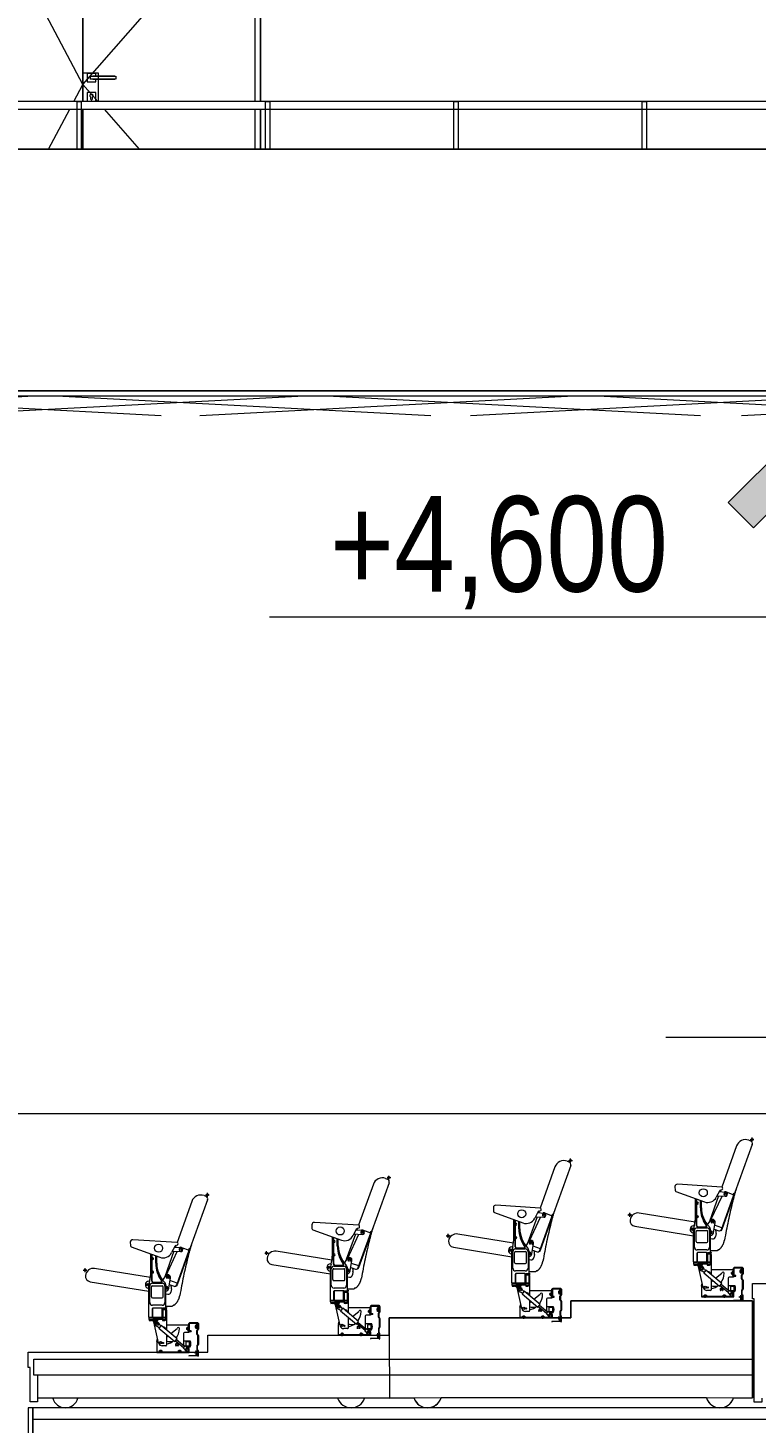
# Model space of a CAD drawing. Header units: millimetres. Extents: x 51154 to 151340, y -24069 to 30962.
# Drawn here: x 114964 to 118774, y -820 to 6486 of the extents above; entities that cross this region are included whole.
import ezdxf

# ---------------------------------------------------------------- set-up
doc = ezdxf.new("R2010")
doc.units = ezdxf.units.MM
doc.linetypes.add('IMPORT-CENTRE2', pattern=[5625, 3750, -625, 625, -625])
doc.linetypes.add('IMPORT-HIDDEN2 _5_', pattern=[952.5, 635, -317.5])
for name, color, linetype, lineweight in [('0-1', 7, 'Continuous', 5), ('0-2', 7, 'Continuous', 9), ('Балясины', 7, 'Continuous', 9), ('Высотные отметки', 7, 'Continuous', 9), ('Двери', 7, 'Continuous', 9), ('Каркас_Импост', 7, 'Continuous', 9), ('Оборудование', 7, 'Continuous', 9), ('Ограждение', 7, 'Continuous', 9), ('Панель', 7, 'Continuous', 9), ('Поручни', 7, 'Continuous', 9), ('Потолки', 7, 'Continuous', 9), ('Стены', 7, 'Continuous', 9), ('Элементы узлов', 7, 'Continuous', 9)]:
    doc.layers.add(name, color=color, linetype=linetype, lineweight=lineweight)
for name, color, linetype, lineweight, true_color in [('Ломаная-1-1', 9, 'Continuous', 9, 0x808080), ('Ломаная-1-2', 9, 'IMPORT-CENTRE2', 9, 0x808080), ('Ломаная-1-3', 9, 'IMPORT-HIDDEN2 _5_', 9, 0x808080), ('Партер_ТХ_для_Разрез_dwg _2_-1', 9, 'Continuous', 9, 0x808080), ('Штриховка поверхностей-1', 7, 'Continuous', 9, 0x787878)]:
    doc.layers.add(name, color=color, linetype=linetype, lineweight=lineweight, true_color=true_color)
doc.styles.add('Arial Narrow', font='ARIALN.TTF', dxfattribs={"height": 500})

# ---------------------------------------------------------------- blocks, each defined once
blk = doc.blocks.new('Оборудование 3 - Оборудование 1-287707-Разрез 1-1')
at = {"layer": 'Оборудование'}
for p, q in [((109281.7, 5850), (121159.1, 5850)), ((109281.7, 5850), (121159.1, 5850)), ((121159.1, 5850), (109288, 5850)), ((121159.1, 5850), (109288, 5850)), ((121159.1, 4585), (109281.7, 4585)), ((121159.1, 4585), (109281.7, 4585)), ((109288, 4585), (121159.1, 4585)), ((109288, 4585), (121159.1, 4585))]:
    blk.add_line(p, q, dxfattribs=at)
blk = doc.blocks.new('510HO_ламели зала_rvt-1-Разрез 1-1')
at = {"layer": '0-2'}
blk.add_blockref('Оборудование 3 - Оборудование 1-287707-Разрез 1-1', (0, 0), dxfattribs=at)
blk = doc.blocks.new('Дверь - Полуторная_001 - ДВ19__21-15-6256091-Разрез 1-1')
at = {"layer": 'Двери'}
for p, q in [((115251.6, 6277.5), (115251.6, 6282.5)), ((115251.6, 6282.5), (115251.6, 6277.5)), ((115251.6, 6277.5), (115251.6, 6099.9)), ((115251.6, 6099.9), (115251.6, 6251)), ((115251.6, 6251), (115331.6, 6251)), ((115319.1, 6247.5), (115274.1, 6247.5)), ((115274.1, 6247.5), (115274.1, 6202.5)), ((115289.1, 6232.5), (115289.1, 6217.5)), ((115289.1, 6232.5), (115293.4, 6232.5)), ((115289.1, 6232.5), (115289.1, 6217.5)), ((115293.4, 6217.5), (115289.1, 6217.5)), ((115293.4, 6232.5), (115419.1, 6232.5)), ((115419.1, 6217.5), (115293.4, 6217.5)), ((115419.1, 6232.5), (115304.1, 6232.5)), ((115304.1, 6217.5), (115419.1, 6217.5)), ((115319.1, 6232.5), (115319.1, 6247.5)), ((115319.1, 6202.5), (115319.1, 6217.5)), ((115331.6, 6251), (115331.6, 6099.9)), ((115419.1, 6232.5), (115422.5, 6232.5)), ((115422.5, 6217.5), (115419.1, 6217.5)), ((115425.7, 6217.5), (115425.7, 6232.5)), ((115274.1, 6202.5), (115319.1, 6202.5)), ((115319.1, 6147.5), (115274.1, 6147.5)), ((115274.1, 6147.5), (115274.1, 6102.5)), ((115319.1, 6102.5), (115319.1, 6147.5)), ((115274.1, 6102.5), (115319.1, 6102.5)), ((115291.6, 6124), (115291.6, 6113.8)), ((115291.6, 6124), (115291.6, 6113.8)), ((115301.6, 6113.8), (115301.6, 6124)), ((115301.6, 6113.8), (115301.6, 6124))]:
    blk.add_line(p, q, dxfattribs=at)
for centre, radius, start, end in [((115296.6, 6130.8), 8.37, 306.67367, 233.32633), ((115296.6, 6130.8), 8.37, 218.9937, 233.32633), ((115296.6, 6113.8), 5, 180, 0), ((115296.6, 6113.8), 5, 240, 300), ((115296.6, 6130.8), 8.37, 306.67367, 321.0063)]:
    blk.add_arc(centre, radius, start, end, dxfattribs=at)
at = {"layer": 'Каркас_Импост'}
for p, q in [((114681.6, 7250), (114681.6, 6100)), ((116181.6, 7250), (114681.6, 7250)), ((116181.6, 6099.8), (116181.6, 7250)), ((114711.6, 6100), (114711.6, 7220)), ((114711.6, 7220), (116151.6, 7220)), ((116151.6, 7220), (116151.6, 6099.8)), ((114681.6, 6060), (114681.6, 5850)), ((114711.6, 5850), (114711.6, 6060)), ((116151.6, 6060.2), (116151.6, 5850)), ((116181.6, 5850), (116181.6, 6060.2))]:
    blk.add_line(p, q, dxfattribs=at)
at = {"layer": 'Панель'}
for p, q in [((115251.6, 7220), (115251.6, 6099.9)), ((115251.6, 6099.9), (115251.6, 7220)), ((115251.6, 6060.1), (115251.6, 5850)), ((115251.6, 5850), (115251.6, 6060.1))]:
    blk.add_line(p, q, dxfattribs=at)
at = {"layer": 'Элементы узлов'}
for p, q in [((115251.6, 6189.5), (114702.6, 7229)), ((115251.6, 6189.5), (116160.6, 7229)), ((115204.3, 6099.9), (115251.6, 6189.5)), ((115330, 6099.9), (115251.6, 6189.5)), ((115072.3, 5850), (115183.3, 6060.1)), ((115548.5, 5850), (115364.8, 6060.1))]:
    blk.add_line(p, q, dxfattribs=at)
blk = doc.blocks.new('Ограждение - 25 мм-V177-Разрез 1-1')
at = {"layer": 'Балясины'}
for p, q in [((115219.8, 6100.2), (115219.8, 5850)), ((115232.3, 6100.2), (115219.8, 6100.2)), ((115221.5, 6100.2), (115232.3, 6100.2)), ((115232.3, 6100.2), (115243.2, 6100.2)), ((115244.8, 6100.2), (115232.3, 6100.2)), ((115244.8, 5850), (115244.8, 6100.2)), ((115232.3, 5850), (115221.5, 5850)), ((115221.5, 5850), (115232.3, 5850)), ((115232.3, 5850), (115243.2, 5850)), ((115243.2, 5850), (115232.3, 5850))]:
    blk.add_line(p, q, dxfattribs=at)
blk = doc.blocks.new('Ограждение - Ограждение-6394249-Разрез 1-1')
at = {"layer": 'Поручни'}
for p, q in [((121146.6, 6100), (114246.6, 6100)), ((114246.6, 6060), (121146.6, 6060))]:
    blk.add_line(p, q, dxfattribs=at)
for p in [(0, 0), (985.7, 0), (1971.4, 0), (2957.1, 0)]:
    blk.add_blockref('Ограждение - 25 мм-V177-Разрез 1-1', p)
blk = doc.blocks.new('Партер_ТХ_для_Разрез_dwg_A$C5df4dec9-8380821-Разрез 1-1')
at = {"layer": 'Ломаная-1-1'}
for p, q in [((112085.5, 11.7), (112094.9, 8.3)), ((112092.9, 15.9), (112112.9, 15.9)), ((112102.9, 5.9), (112102.9, 25.9)), ((112021.5, -18.5), (111944.3, -233.5)), ((112103.9, -10.9), (112013.5, -262.5)), ((111704.7, -256.8), (111853.8, -311.3)), ((111944.7, -233.5), (111712.6, -219.2)), ((111927.7, -279.5), (111879.5, -413.7)), ((111887.9, -405.9), (111945.6, -280.6)), ((111931.7, -254.6), (111915.8, -286.7)), ((111919.6, -279), (111962.8, -281.7)), ((111930.2, -257.6), (111964.1, -259.7)), ((111938.6, -249.2), (111935.5, -257.9)), ((111937.5, -249.6), (111947, -246.4)), ((111949, -243.8), (111949.4, -238.8)), ((111957.6, -270.7), (111958.4, -270.7)), ((111959.5, -273.8), (111958.5, -276.3)), ((111962.1, -265.9), (111961.7, -265.1)), ((111964.8, -265.9), (111965.1, -265.1)), ((111967.3, -273.8), (111968.4, -276.3)), ((111969.2, -270.7), (111968.4, -270.7)), ((111806.7, -388.1), (111806.7, -294.1)), ((111812.7, -437.1), (111812.7, -296.3)), ((111814.7, -311.1), (111814.7, -297)), ((111814.7, -381.1), (111814.7, -326)), ((111832.7, -342.1), (111832.7, -303.6)), ((111834.2, -342.1), (111834.2, -304.1)), ((111837.7, -342.1), (111837.7, -305.4)), ((111452.9, -379), (111472.9, -379)), ((111462.9, -389), (111462.9, -369)), ((111804.4, -417.1), (111512.8, -369.9)), ((111796.2, -436.2), (111800.4, -436)), ((111814.7, -436.1), (111814.7, -396)), ((111872, -428.1), (111866.2, -427.1)), ((111873.5, -426.2), (111884.9, -409)), ((111890.4, -416.5), (111891.2, -416.5)), ((111892.3, -419.6), (111891.2, -422.1)), ((111894.8, -411.7), (111894.5, -410.9)), ((111897.5, -411.7), (111897.8, -410.9)), ((111900.1, -419.6), (111901.1, -422.1)), ((111900.7, -473), (111909.5, -418.7)), ((111901.9, -416.5), (111901.2, -416.5)), ((111945.2, -446.9), (111907.1, -433.2)), ((111489.9, -439.1), (111796.7, -488.8)), ((111787.3, -454.7), (111787.3, -453.5)), ((111789.8, -451), (111791, -451)), ((111791, -457.2), (111789.8, -457.2)), ((111793.5, -453.5), (111793.5, -454.7)), ((111794.2, -474), (111796.7, -474.4)), ((111796.7, -625.1), (111796.7, -463.1)), ((111800.9, -548.1), (111800.9, -462.1)), ((111809.8, -518.5), (111809.8, -466.2)), ((111814.9, -461.1), (111866.9, -461.1)), ((111815.4, -447.6), (111866.4, -447.6)), ((111820.7, -442.1), (111858.6, -442.1)), ((111821.7, -446.1), (111860.4, -446.1)), ((111872, -518.5), (111872, -466.2)), ((111880.9, -462.1), (111880.9, -548.1)), ((111885.7, -625.1), (111885.7, -461.5)), ((111885.7, -503.2), (111895.6, -504.8)), ((111886, -470.7), (111886, -469.5)), ((111888.5, -467), (111889.7, -467)), ((111889.7, -473.2), (111888.5, -473.2)), ((111892.2, -469.5), (111892.2, -470.7)), ((111903.7, -454.3), (111928.4, -463.2)), ((111914.3, -477), (111911.7, -493.3)), ((111814.9, -523.6), (111866.9, -523.6)), ((111815.3, -625.1), (111815.3, -579.1)), ((111866.4, -562.6), (111815.4, -562.6)), ((111815.9, -580.1), (111815.9, -624.1)), ((111864.6, -577.1), (111817.3, -577.1)), ((111865.9, -624.1), (111865.9, -580.1)), ((111866.6, -579.1), (111866.6, -625.1)), ((111885.7, -584.1), (111885.9, -584.1)), ((111797.7, -626.1), (111814.3, -626.1)), ((111812.2, -642.6), (111799.6, -642.6)), ((111803.9, -637.1), (111805.9, -635.1)), ((111805.9, -637.1), (111807.9, -635.1)), ((111817.2, -635.7), (111817.2, -645.5)), ((111822.7, -640.6), (111821.2, -639.1)), ((111822.7, -642.1), (111821.2, -640.6)), ((111847.4, -759.3), (111823.4, -650.1)), ((111831.9, -639.1), (111833.4, -640.6)), ((111831.9, -640.6), (111833.4, -642.1)), ((111837.5, -656.8), (111837.2, -656.1)), ((111840.3, -656.8), (111840.6, -656.1)), ((111854.1, -664.5), (111848, -655.5)), ((111867.6, -626.1), (111884.7, -626.1)), ((111882.2, -642.6), (111869.6, -642.6)), ((111873.9, -637.1), (111875.9, -635.1)), ((111875.9, -637.1), (111877.9, -635.1)), ((111888.9, -587.1), (111888.9, -691.8)), ((111833.1, -661.7), (111833.9, -661.7)), ((111835, -664.8), (111834, -667.2)), ((111844.4, -676.1), (111834.4, -671.7)), ((111842.8, -664.8), (111843.9, -667.2)), ((111844.7, -661.7), (111843.9, -661.7)), ((111850.9, -680.8), (111847.9, -678.3)), ((111859.9, -670.1), (111856.9, -667.6)), ((111874.2, -679.6), (111874.2, -679.5)), ((111877.3, -680.2), (111877.6, -679.5)), ((111881.7, -685.1), (111880.9, -685.1)), ((111888.9, -715.3), (111888.9, -772.1)), ((111888.9, -728.8), (111897.2, -722.3)), ((111911.7, -711), (111944.9, -685.1)), ((111977.9, -710.1), (111977.9, -771.1)), ((112010.9, -685.1), (111991.8, -685.1)), ((111994.4, -683.1), (111994.4, -687.1)), ((111995.2, -685.1), (111998.4, -685.1)), ((111998.4, -681.1), (111998.4, -689.1)), ((112002.4, -678.6), (112000.4, -678.6)), ((112000.4, -691.6), (112002.4, -691.6)), ((112002.4, -665.1), (112002.4, -705.1)), ((111838.5, -752.4), (111842.4, -736.6)), ((111857.9, -803.6), (111856.4, -805.1)), ((111857.9, -814.1), (111857.9, -796)), ((111859.4, -803.6), (111857.9, -805.1)), ((111885.9, -775.1), (111867, -775.1)), ((111935.9, -748.3), (111977.7, -783.3)), ((111938, -769.3), (111938.8, -769.3)), ((111939.9, -772.4), (111938.8, -774.9)), ((111941.1, -742.1), (111982.9, -777.2)), ((111942.4, -764.5), (111942.1, -763.8)), ((111945.1, -764.5), (111945.4, -763.8)), ((111947.7, -772.4), (111948.7, -774.9)), ((111949.5, -769.3), (111948.8, -769.3)), ((111957.9, -803.6), (111956.4, -805.1)), ((111957.9, -814.1), (111957.9, -796)), ((111959.4, -803.6), (111957.9, -805.1)), ((111960.8, -803.6), (111960.8, -800)), ((111977.9, -748.4), (112012.1, -748.4)), ((111981.6, -791.2), (111987.6, -800.2)), ((111989.8, -755.4), (111989.8, -773.4)), ((112008.8, -754.4), (111990.8, -754.4)), ((111990.8, -774.4), (112008.8, -774.4)), ((111991, -794.1), (111991.8, -794.1)), ((111991.3, -779.6), (112001.2, -784)), ((111992.9, -797.2), (111991.8, -799.6)), ((111995.4, -789.2), (111995.1, -788.5)), ((111998.1, -789.2), (111998.4, -788.5)), ((111998.7, -780.4), (112012.1, -780.4)), ((112000.7, -797.2), (112001.7, -799.6)), ((112002.5, -794.1), (112001.8, -794.1)), ((112009.8, -773.4), (112009.8, -755.4)), ((112043.9, -819.1), (112043.9, -799.1)), ((112047.6, -774.6), (112047.6, -794.6)), ((112049.5, -797.8), (112052.9, -799.8)), ((112049.9, -774.6), (112049.9, -794.6)), ((112050.7, -795.8), (112054, -797.8)), ((112053.6, -825.8), (112053.6, -801.1)), ((112055.9, -825.8), (112055.9, -801.1)), ((111837.9, -805.6), (112007.9, -805.6)), ((111970.9, -805.6), (111970.9, -809.1)), ((112005.9, -827.8), (112005.9, -829.1)), ((112052.1, -827.3), (112006.4, -827.3)), ((112033.9, -809.1), (112053.9, -809.1)), ((112043.9, -809.1), (112043.9, -827.1)), ((112053.4, -805.6), (112051.9, -805.6)), ((112051.9, -823.6), (112053.4, -823.6))]:
    blk.add_line(p, q, dxfattribs=at)
at = {"layer": 'Ломаная-1-1', "flags": 128}
for points in [[(111699.4, -230.9), (111699.3, -231.9), (111700.1, -250.5)], [(111967.5, -259.4), (112007.4, -273.7), (112008.1, -265.8), (112010.1, -265.9), (112009.4, -274.2), (111944, -456.2), (111939.3, -463), (111937.6, -461.8), (111942.2, -455.3), (112007.4, -273.7)], [(111885.7, -573.9), (111889, -573.9), (111889, -577.1), (111885.7, -577.1)], [(111885.7, -583.1), (111889.4, -583.1), (111889.4, -578.1), (111885.7, -578.1)], [(111813.6, -635.1), (111813.6, -637.1), (111798.2, -637.1), (111798.2, -635.1)], [(111798.4, -637.1), (111798.4, -641.9), (111799.6, -642.6), (111802.2, -641.9), (111802.2, -637.1)], [(111813.4, -637.1), (111813.4, -641.9), (111812.2, -642.6), (111809.7, -641.9), (111809.7, -637.1)], [(111817.5, -635.1), (111817.2, -635.7), (111817.7, -637.7), (111821.2, -637.7)], [(111821.2, -646.3), (111817.7, -646.3), (111817.2, -645.5), (111817.7, -643.4), (111821.2, -643.4)], [(111821.2, -635.1), (111821.2, -646.7), (111822.7, -646.7)], [(111825.9, -635.1), (111825.9, -650.1), (111822.7, -650.1), (111822.7, -635.1)], [(111826.9, -635.1), (111826.9, -650.6), (111831.9, -650.6), (111831.9, -635.1)], [(111831.9, -646.7), (111833.4, -646.7), (111833.4, -635.1)], [(111833.4, -634.8), (111837.9, -634.8), (111838.1, -635.1), (111838.4, -635.7), (111837.9, -637.7), (111833.4, -637.7)], [(111833.4, -646.3), (111837.9, -646.3), (111838.4, -645.5), (111838.4, -635.7)], [(111833.4, -643.4), (111837.9, -643.4), (111838.4, -645.5), (111837.9, -643.4)], [(111838.4, -637.6), (111841.2, -637.6), (111842.2, -638.6), (111842.2, -642.6), (111841.2, -643.6), (111838.4, -643.6)], [(111883.6, -635.1), (111883.6, -637.1), (111868.2, -637.1), (111868.2, -635.1)], [(111868.4, -637.1), (111868.4, -641.9), (111869.6, -642.6), (111872.2, -641.9), (111872.2, -637.1)], [(111883.4, -637.1), (111883.4, -641.9), (111882.2, -642.6), (111879.7, -641.9), (111879.7, -637.1)], [(111888.9, -665.1), (112005.9, -665.1), (112005.9, -705.1), (111982.9, -705.1)], [(111999.4, -679.1), (111998.4, -681.1), (111995.2, -681.1)], [(111999.4, -691.1), (111998.4, -689.1), (111995.2, -689.1)], [(111837.9, -757.2), (111837.9, -809.1), (112007.9, -809.1), (112007.9, -793.7)], [(111851.8, -805.1), (111851.8, -803.6), (111864, -803.6), (111864, -805.1)], [(111852.2, -803.6), (111852.2, -800), (111853, -799.6), (111855, -800), (111855, -803.6)], [(111853, -799.6), (111862.8, -799.6), (111863.7, -800), (111863.7, -803.6)], [(111860.8, -803.6), (111860.8, -800), (111862.8, -799.6), (111860.8, -800)], [(111951.8, -805.1), (111951.8, -803.6), (111964, -803.6), (111964, -805.1)], [(111952.2, -803.6), (111952.2, -800), (111953, -799.6)], [(111955, -803.6), (111955, -800), (111953, -799.6), (111962.8, -799.6), (111960.8, -800), (111962.8, -799.6), (111963.7, -800), (111963.7, -803.6)], [(111987.8, -777.4), (111984.8, -774.9), (111975.8, -785.6), (111978.8, -788.1)], [(112005, -786.6), (111997.9, -779.6), (111991.2, -779.6)], [(112051.9, -809.7), (112045.8, -809.7), (112044.9, -806.3), (112045.8, -804.8), (112051.9, -804.8), (112051.9, -824.4), (112045.8, -824.4), (112044.9, -822.8), (112044.9, -806.3)], [(112044.9, -822.8), (112045.8, -819.5), (112051.9, -819.5)]]:
    blk.add_lwpolyline(points, dxfattribs=at)
for points in [[(111795.9, -627.1), (111795.9, -635.1), (111885.9, -635.1), (111885.9, -627.1)], [(112009.7, -654.6), (112052.1, -654.6)], [(112009.7, -656.9), (112052.1, -656.9)], [(111849.6, -682.4), (111932.7, -752.1), (111944.3, -738.3), (111861.2, -668.6)], [(111999.4, -677.6), (111999.4, -692.6), (112000.4, -692.6), (112000.4, -677.6)], [(112005.9, -695.8), (112005.9, -658.4)], [(112008.2, -695.8), (112008.2, -658.4)], [(112017.4, -697.3), (112009.7, -697.3)], [(112017.4, -699.6), (112009.7, -699.6)], [(112017.9, -699.1), (112017.9, -697.8)], [(112041.1, -678.6), (112041.1, -670.6), (112042.1, -669.6), (112042.9, -669.6), (112042.1, -669.6), (112041.1, -670.6)], [(112042.1, -679.6), (112042.9, -679.6), (112042.1, -679.6), (112041.1, -678.6)], [(112050, -679.5), (112050.9, -682.8), (112050, -684.4), (112043.8, -684.4), (112042.9, -682.8), (112042.9, -666.3), (112043.8, -669.7), (112050, -669.7), (112050.9, -666.3), (112050, -664.8), (112043.8, -664.8), (112042.9, -666.3), (112042.9, -682.8), (112043.8, -679.5)], [(112042.9, -666.3), (112043.8, -669.7), (112050, -669.7), (112050.9, -666.3), (112050, -664.8), (112043.8, -664.8)], [(112050.9, -682.8), (112050, -684.4), (112043.8, -684.4), (112042.9, -682.8), (112043.8, -679.5), (112050, -679.5)], [(112047.6, -714.6), (112047.6, -694.6)], [(112052.9, -689.3), (112049.5, -691.3)], [(112052.9, -719.8), (112049.5, -717.8)], [(112049.9, -714.6), (112049.9, -694.6)], [(112054, -691.3), (112050.7, -693.3)], [(112054, -717.8), (112050.7, -715.8)], [(112050.9, -683.8), (112053.4, -683.8), (112050.9, -683.8), (112050.9, -665.4), (112053.4, -665.4), (112050.9, -665.4)], [(112050.9, -672.1), (112053.4, -674.6)], [(112050.9, -674.6), (112053.4, -677.1)], [(112053.6, -658.4), (112053.6, -688)], [(112053.6, -721.1), (112053.6, -768)], [(112055.9, -658.4), (112055.9, -688)], [(112055.9, -721.1), (112055.9, -768)], [(111862.9, -760.7), (111857.9, -763.6), (111852.9, -760.7), (111852.9, -755), (111857.9, -752.1), (111862.9, -755)], [(112052.9, -769.3), (112049.5, -771.3)], [(112054, -771.3), (112050.7, -773.3)]]:
    blk.add_lwpolyline(points, close=True, dxfattribs=at)
at = {"layer": 'Ломаная-1-1'}
for centre, radius in [((112102.9, 15.9), 5), ((111847.7, -263.6), 21), ((111963.4, -270.7), 5), ((111462.9, -379), 5), ((111896.2, -416.5), 5), ((111790.4, -454.1), 6.2), ((111790.4, -454.1), 5.88), ((111838.9, -661.7), 5), ((111857.9, -757.9), 6.1), ((111857.9, -757.9), 5), ((111870.7, -759.9), 3.1), ((111943.8, -769.3), 5), ((111996.8, -794.1), 5), ((112043.9, -809.1), 5)]:
    blk.add_circle(centre, radius, dxfattribs=at)
for centre, radius, start, end in [((112068.6, -35.4), 50, 70.23894, 160.23894), ((112089.8, -5.8), 15, 340.23894, 70.23894), ((111711.8, -231.6), 12.5, 86.45944, 176.45944), ((111707.1, -250.2), 7, 182.45944, 249.91645), ((111871, -264.4), 50, 249.91645, 333.52734), ((111940.7, -259.1), 10, 108.26085, 153.52734), ((111944.4, -238.5), 5, 356.45944, 86.45944), ((111946.1, -243.6), 3, 288.26085, 356.45944), ((111963.4, -270.7), 8, 314.36275, 225.63725), ((111963.4, -270.7), 6.2, 110.74907, 176.04543), ((111957.6, -270.3), 0.4, 176.04543, 270), ((111958.1, -276.1), 0.4, 225.63725, 337.24233), ((111963.4, -270.7), 12, 70.23894, 110.03248), ((111961.4, -265.3), 0.4, 22.75767, 110.74907), ((111963.4, -270.7), 11, 266.47601, 86.47601), ((111965.5, -265.3), 0.4, 69.25093, 157.24233), ((111963.4, -270.7), 6.2, 3.95457, 69.25093), ((111968.7, -276.1), 0.4, 202.75767, 314.36275), ((111969.2, -270.3), 0.4, 270, 3.95457), ((112008.8, -260.9), 5, 270.33235, 340.23894), ((111831.9, -318.3), 18, 165.46186, 196.48472), ((111817.2, -311.1), 2.5, 180, 266.17745), ((111817.2, -326), 2.5, 93.82255, 180), ((111816.7, -318.6), 5, 273.82255, 86.17745), ((111994.2, -341.8), 161.5, 180.09333, 215.23079), ((111994.2, -341.8), 160, 180.09333, 216.2942), ((111987.6, -339), 150, 181.14974, 222.84757), ((111494.7, -409.5), 30, 173.28993, 260.79803), ((111506.2, -410.8), 41.5, 80.79803, 173.28993), ((111797.2, -455.2), 19, 92.90463, 260.79803), ((111896.7, -463.1), 100, 164.63962, 180), ((111626.7, -388.9), 180, 344.63962, 0.26536), ((111821.7, -437.1), 9, 180, 270), ((111831.9, -388.3), 18, 165.46186, 196.48472), ((111817.2, -381.1), 2.5, 180, 266.17745), ((111817.2, -396), 2.5, 93.82255, 180), ((111820.7, -436.1), 6, 180, 270), ((111816.7, -388.6), 5, 273.82255, 86.17745), ((111858.6, -437.6), 4.5, 270, 35.23079), ((111860.4, -440.1), 6, 270, 36.2942), ((111861, -417.9), 15, 301.70277, 326.3235), ((111907.7, -423.9), 30, 160.23894, 171.23968), ((111896.2, -416.5), 13.5, 350.79803, 146.3235), ((111896.2, -416.5), 8, 314.36275, 225.63725), ((111896.2, -416.5), 6.2, 110.74907, 176.04543), ((111890.4, -416.1), 0.4, 176.04543, 270), ((111890.8, -422), 0.4, 225.63725, 337.24233), ((111894.1, -411.1), 0.4, 22.75767, 110.74907), ((111898.2, -411.1), 0.4, 69.25093, 157.24233), ((111896.2, -416.5), 6.2, 3.95457, 69.25093), ((111901.5, -422), 0.4, 202.75767, 314.36275), ((111901.9, -416.1), 0.4, 270, 3.95457), ((111787.3, -451), 2.5, 270, 0), ((111787.3, -457.2), 2.5, 0, 90), ((111793.5, -451), 2.5, 180, 270), ((111793.5, -457.2), 2.5, 90, 180), ((111815.4, -462.1), 14.5, 90, 180), ((111814.9, -466.2), 5.1, 90, 180), ((111866.4, -462.1), 14.5, 0, 90), ((111866.9, -466.2), 5.1, 0, 90), ((111855.7, -461.5), 30, 360, 42.84757), ((111889.1, -470.1), 6.2, 236.09315, 123.90685), ((111889.1, -470.1), 5.88, 233.98889, 126.01111), ((111882.9, -470.1), 18, 278.71729, 350.79803), ((111886, -467), 2.5, 270, 0), ((111886, -473.2), 2.5, 0, 90), ((111892.2, -467), 2.5, 180, 270), ((111892.2, -473.2), 2.5, 90, 180), ((111897.9, -491), 14, 260.79803, 350.79803), ((111873.4, -470.3), 41.5, 350.79803, 17.88769), ((111931.8, -453.8), 10, 250.23894, 305.98774), ((111815.4, -548.1), 14.5, 180, 270), ((111814.9, -518.5), 5.1, 180, 270), ((111817.3, -579.1), 2, 90, 180), ((111818.9, -580.1), 3, 90, 180), ((111862.9, -580.1), 3, 0, 90), ((111864.6, -579.1), 2, 0, 90), ((111866.4, -548.1), 14.5, 270, 360), ((111866.9, -518.5), 5.1, 270, 360), ((111885.9, -587.1), 3, 0, 90), ((111797.7, -625.1), 1, 180, 270), ((111805.9, -632.1), 10.5, 249.06503, 290.93497), ((111814.3, -625.1), 1, 270, 0), ((111818.9, -624.1), 3, 180, 270), ((111825.9, -640.6), 8.67, 160.62653, 199.37347), ((111838.9, -661.7), 11, 34.01745, 246.00675), ((111838.9, -661.7), 8, 314.36275, 225.63725), ((111838.9, -661.7), 6.2, 110.74907, 176.04543), ((111836.9, -656.2), 0.4, 22.75767, 110.74907), ((111829.7, -640.6), 8.67, 340.62653, 19.37347), ((111841, -656.2), 0.4, 69.25093, 157.24233), ((111838.9, -661.7), 6.2, 3.95457, 69.25093), ((111862.9, -624.1), 3, 270, 0), ((111867.6, -625.1), 1, 180, 270), ((111875.9, -632.1), 10.5, 249.06503, 290.93497), ((111884.7, -625.1), 1, 270, 0), ((112009.7, -658.4), 3.8, 90, 180), ((112009.7, -658.4), 3.8, 90, 180), ((112009.7, -658.4), 1.5, 90, 180), ((112009.7, -658.4), 1.5, 90, 180), ((112052.1, -658.4), 3.8, 0, 90), ((112052.1, -658.4), 3.8, 0, 90), ((112052.1, -658.4), 1.5, 0, 90), ((112052.1, -658.4), 1.5, 0, 90), ((111833.1, -661.3), 0.4, 176.04543, 270), ((111833.6, -667.1), 0.4, 225.63725, 337.24233), ((111844.2, -667.1), 0.4, 202.75767, 314.36275), ((111838.3, -689.8), 15, 50.0121, 66.00675), ((111844.7, -661.3), 0.4, 270, 3.95457), ((111866.5, -656.1), 15, 214.01745, 230.0121), ((111875.9, -685.1), 8, 343.21151, 116.81269), ((111873.8, -679.6), 0.4, 22.75767, 87.75517), ((111875.9, -685.1), 5, 359.08376, 100.94043), ((111878, -679.6), 0.4, 69.25093, 157.24233), ((111875.9, -685.1), 6.2, 3.95457, 69.25093), ((111881.7, -684.7), 0.4, 270, 3.95457), ((111875.9, -685.1), 81, 322.24375, 360), ((111950.9, -685.1), 6, 0, 180), ((111982.9, -710.1), 5, 90, 180), ((111997.4, -683.1), 3.04, 138.88791, 221.11209), ((111997.4, -687.1), 3.04, 138.88791, 221.11209), ((112009.7, -695.8), 3.8, 180, 270), ((112009.7, -695.8), 3.8, 180, 270), ((112009.7, -695.8), 1.5, 180, 270), ((112009.7, -695.8), 1.5, 180, 270), ((112017.4, -697.8), 0.5, 0, 90), ((112017.4, -697.8), 0.5, 0, 90), ((112017.4, -699.1), 0.5, 270, 0), ((112017.4, -699.1), 0.5, 270, 0), ((112056.8, -674.6), 13.9, 159.30014, 200.69986), ((112056.8, -674.6), 13.9, 159.30014, 200.69986), ((112051.4, -694.6), 3.8, 120, 180), ((112051.4, -694.6), 3.8, 120, 180), ((112051.4, -714.6), 3.8, 180, 240), ((112051.4, -714.6), 3.8, 180, 240), ((112051.4, -694.6), 1.5, 120, 180), ((112051.4, -694.6), 1.5, 120, 180), ((112051.4, -714.6), 1.5, 180, 240), ((112051.4, -714.6), 1.5, 180, 240), ((112037, -674.6), 13.9, 339.30014, 20.69986), ((112037, -674.6), 13.9, 339.30014, 20.69986), ((112052.1, -688), 1.5, 300, 0), ((112052.1, -688), 1.5, 300, 0), ((112052.1, -721.1), 1.5, 0, 60), ((112052.1, -721.1), 1.5, 0, 60), ((112052.1, -688), 3.8, 300, 0), ((112052.1, -688), 3.8, 300, 0), ((112052.1, -721.1), 3.8, 0, 60), ((112052.1, -721.1), 3.8, 0, 60), ((111857.9, -757.2), 20, 166, 180), ((111867, -755.1), 20, 192.4, 270), ((111857.9, -808.2), 8.67, 70.62653, 109.37347), ((111885.9, -772.1), 3, 270, 0), ((111875.9, -685.1), 81, 279.23556, 309.45109), ((111907.8, -673), 80, 256.36416, 280.08977), ((111943.8, -769.3), 8, 314.36275, 225.63725), ((111943.8, -769.3), 6.2, 110.74907, 176.04543), ((111938, -768.9), 0.4, 176.04543, 270), ((111938.4, -774.8), 0.4, 225.63725, 337.24233), ((111941.7, -763.9), 0.4, 22.75767, 110.74907), ((111945.8, -763.9), 0.4, 69.25093, 157.24233), ((111943.8, -769.3), 6.2, 3.95457, 69.25093), ((111949.1, -774.8), 0.4, 202.75767, 314.36275), ((111949.5, -768.9), 0.4, 270, 3.95457), ((111957.9, -808.2), 8.67, 70.62653, 109.37347), ((111986.4, -771.1), 8.5, 180, 195.03264), ((111969.1, -799.6), 15, 34.01745, 50.0121), ((111996.8, -794.1), 11, 214.01745, 66.00675), ((111997.4, -765.9), 15, 230.0121, 246.00675), ((111996.8, -794.1), 8, 314.36275, 225.63725), ((111990.8, -755.4), 1, 90, 180), ((111990.8, -773.4), 1, 180, 270), ((111996.8, -794.1), 6.2, 110.74907, 176.04543), ((111991, -793.7), 0.4, 176.04543, 270), ((111994.7, -788.6), 0.4, 22.75767, 110.74907), ((111998.8, -788.6), 0.4, 69.25093, 157.24233), ((111996.8, -794.1), 6.2, 3.95457, 69.25093), ((112002.5, -793.7), 0.4, 270, 3.95457), ((111997.9, -793.7), 10, 0, 45), ((112008.8, -755.4), 1, 0, 90), ((112008.8, -773.4), 1, 270, 0), ((111986.8, -764.4), 30, 327.76905, 32.23095), ((112051.4, -774.6), 3.8, 120, 180), ((112051.4, -774.6), 3.8, 120, 180), ((112051.4, -794.6), 3.8, 180, 240), ((112051.4, -774.6), 1.5, 120, 180), ((112051.4, -774.6), 1.5, 120, 180), ((112051.4, -794.6), 1.5, 180, 240), ((112052.1, -768), 1.5, 300, 0), ((112052.1, -768), 1.5, 300, 0), ((112052.1, -801.1), 1.5, 0, 60), ((112052.1, -768), 3.8, 300, 0), ((112052.1, -768), 3.8, 300, 0), ((112052.1, -801.1), 3.8, 0, 60), ((112006.4, -827.8), 0.5, 90, 180), ((112006.4, -829.1), 0.5, 180, 270), ((112058.8, -814.6), 13.9, 159.30014, 200.69986), ((112052.1, -825.8), 1.5, 270, 0), ((112052.1, -825.8), 3.8, 270, 0)]:
    blk.add_arc(centre, radius, start, end, dxfattribs=at)
at = {"layer": 'Ломаная-1-2'}
for p, q in [((111885.7, -566.5), (111916.8, -566.5)), ((111927, -562.6), (111925, -562.1))]:
    blk.add_line(p, q, dxfattribs=at)
for centre, radius, start, end in [((112920.8, -535.7), 946.8, 162.27593, 166.34047), ((114602.2, -965.1), 2682.2, 165.90812, 170.2566), ((111859.1, -491), 101.6, 328.16825, 348.54885), ((111916.8, -556.5), 10, 270.05005, 325.79885), ((111900.8, -517.3), 52.3, 299.93982, 328.56243)]:
    blk.add_arc(centre, radius, start, end, dxfattribs=at)
at = {"layer": 'Ломаная-1-3'}
for p, q in [((111815.9, -580.1), (111815.9, -624.1)), ((111862.9, -577.1), (111818.9, -577.1)), ((111865.9, -624.1), (111865.9, -580.1)), ((111885.7, -578.1), (111872.4, -578.1)), ((111872.4, -583.1), (111885.7, -583.1)), ((111818.9, -627.1), (111862.9, -627.1)), ((111822.7, -635.1), (111822.7, -633.1)), ((111825.9, -633.1), (111825.9, -635.1)), ((111826.9, -633.6), (111826.9, -635.1)), ((111831.9, -635.1), (111831.9, -633.6)), ((111864.4, -627.1), (111833.4, -627.1)), ((111833.4, -632.1), (111864.4, -632.1)), ((111865.9, -584.6), (111865.9, -625.6)), ((111870.9, -625.6), (111870.9, -584.6))]:
    blk.add_line(p, q, dxfattribs=at)
at = {"layer": 'Ломаная-1-3', "flags": 128}
for points in [[(111823.4, -650.1), (111821, -638.9), (111820.9, -638.3), (111820.9, -635.1), (111821.7, -633.1), (111823.9, -632.1), (111867.9, -632.1), (111870.9, -629.1), (111870.9, -587.1), (111873.9, -584.1), (111885.7, -584.1)], [(111821.2, -634.8), (111817.7, -634.8), (111817.5, -635.1)], [(111822.7, -634.5), (111821.2, -634.5), (111821.2, -635.1)], [(111831.9, -634.5), (111833.4, -634.5), (111833.4, -635.1)]]:
    blk.add_lwpolyline(points, dxfattribs=at)
at = {"layer": 'Ломаная-1-3'}
for centre, radius, start, end in [((111818.9, -580.1), 3, 90, 180), ((111862.9, -580.1), 3, 0, 90), ((111872.4, -584.6), 6.5, 90, 180), ((111872.4, -584.6), 1.5, 90, 180), ((111818.9, -624.1), 3, 180, 270), ((111833.4, -633.6), 6.5, 90, 175.58827), ((111833.4, -633.6), 6.5, 175.58827, 180), ((111833.4, -633.6), 1.5, 160.52876, 180), ((111833.4, -633.6), 1.5, 90, 160.52876), ((111862.9, -624.1), 3, 270, 0), ((111864.4, -625.6), 6.5, 270, 360), ((111864.4, -625.6), 1.5, 270, 0)]:
    blk.add_arc(centre, radius, start, end, dxfattribs=at)
blk = doc.blocks.new('Партер_ТХ_для_Разрез_dwg_A$Cc3b9c139-8380827-Разрез 1-1')
at = {"layer": 'Ломаная-1-1'}
for p, q in [((114989.8, -799.1), (120049.8, -799.1)), ((115076.4, -889.1), (119947.9, -889.1)), ((115087.3, -910.6), (115087.3, -1027.6)), ((115092.8, -898.6), (119946.8, -898.6)), ((119952.3, -910.5), (119952.3, -1027.5)), ((114991.6, -1088.1), (114992, -1084.8)), ((114993.2, -1083.7), (115012.4, -1083.7)), ((115002.8, -1058.6), (115002.8, -1192.5)), ((115013.7, -1084.8), (115014, -1088.1)), ((115054.8, -1049.1), (115054.8, -1935.2)), ((115076.4, -1039.6), (119946.8, -1039.6)), ((115174.8, -1049.1), (115174.8, -1935.2)), ((119865.7, -1049), (119865.7, -1935)), ((119984.8, -1049), (119984.8, -1935)), ((120026, -1084.7), (120025.6, -1087.9)), ((120046.4, -1083.5), (120027.2, -1083.5)), ((120036.8, -1058.5), (120036.8, -1192.4)), ((120048, -1087.9), (120047.7, -1084.7)), ((114983.3, -1163), (114983.3, -1096.7)), ((115022.3, -1096.7), (115022.3, -1163)), ((120017.3, -1096.5), (120017.3, -1162.8)), ((120056.3, -1162.8), (120056.3, -1096.5)), ((115077.7, -2025.2), (119949.3, -2025.2)), ((115094.2, -2034.7), (119948.2, -2034.7)), ((115088.7, -2046.7), (115088.7, -2163.7)), ((119953.7, -2046.5), (119953.7, -2163.5)), ((115024.2, -2928.9), (115373.8, -2185.2)), ((115413.3, -2185.2), (115024.2, -3007.8)), ((115077.7, -2175.7), (119948.2, -2175.7)), ((119619.3, -2185.2), (120018.2, -3007.8)), ((120018.2, -2928.9), (119658.8, -2185.2))]:
    blk.add_line(p, q, dxfattribs=at)
at = {"layer": 'Ломаная-1-1', "flags": 128}
for points in [[(114964.8, -739.1), (114964.8, -889.1), (114989.8, -889.1), (114989.8, -739.1)], [(120049.8, -739), (114989.8, -739), (114989.8, -889.1), (120049.8, -889.1), (120049.8, -739), (120074.8, -739), (120074.8, -889), (120049.8, -889)], [(120016.8, -1079), (120016.8, -889), (120016.8, -1079), (120016.8, -889)], [(115016.5, -1089.5), (115011.3, -1089.5), (115011.3, -1092.1), (115019.1, -1092.1), (115019.1, -1079.1), (114986.6, -1079.1), (114986.6, -1092.1), (114994.4, -1092.1), (114994.4, -1089.5), (114989.2, -1089.5), (114989.2, -1081.7), (115016.5, -1081.7)], [(120023.2, -1089.4), (120028.4, -1089.4), (120028.4, -1092), (120020.6, -1092), (120020.6, -1079), (120053.1, -1079), (120053.1, -1092), (120045.3, -1092), (120045.3, -1089.4), (120050.5, -1089.4), (120050.5, -1081.6), (120023.2, -1081.6)], [(114966.2, -1935.2), (114966.2, -2025.2), (114991.2, -2025.2), (114991.2, -1935.2)], [(120051.2, -1935), (114991.2, -1935), (114991.2, -2025.2), (120051.2, -2025.2), (120051.2, -1935), (120076.2, -1935), (120076.2, -2025), (120051.2, -2025)], [(115024.2, -3171.8), (115024.2, -2025.2), (115024.2, -3171.8), (115024.2, -2025.2)], [(120018.2, -3171.7), (120018.2, -2025), (120018.2, -3171.7), (120018.2, -2025)]]:
    blk.add_lwpolyline(points, close=True, dxfattribs=at)
for points in [[(114982.8, -889.1), (114982.8, -1079.1), (115022.8, -1079.1), (115022.8, -889.1), (115022.8, -1079.1), (115022.8, -889.1), (115022.8, -1079.1)], [(115075.3, -1039.6), (115022.8, -1039.6), (115022.8, -1049.1), (115092.8, -1049.1), (115092.8, -889.1)], [(115092.8, -889.1), (115022.8, -889.1), (115022.8, -898.6), (115075.3, -898.6)], [(119946.8, -1049), (119946.8, -889), (120016.8, -889), (120016.8, -898.5), (119964.3, -898.5)], [(120056.8, -889), (120056.8, -1079), (120016.8, -1079), (120056.8, -1079)], [(114985.9, -1094.1), (115002.8, -1094.1), (115019.7, -1094.1)], [(114996.3, -1094.1), (114996.3, -1092.1), (114996.3, -1089.5), (114992.9, -1089.5)], [(115012.7, -1089.5), (115009.3, -1089.5), (115009.3, -1094.1)], [(119964.3, -1039.5), (120016.8, -1039.5), (120016.8, -1049), (119946.8, -1049), (115092.8, -1049)], [(120053.7, -1093.9), (120036.8, -1093.9), (120019.9, -1093.9)], [(120026.9, -1089.4), (120030.3, -1089.4), (120030.3, -1093.9)], [(120043.3, -1093.9), (120043.3, -1092), (120043.3, -1089.4), (120046.7, -1089.4)], [(115013.7, -1100.6), (115008.3, -1100.6), (115002.8, -1100.6), (114997.4, -1100.6), (114991.9, -1100.6)], [(114991.9, -1147.4), (114997.4, -1147.4), (115002.8, -1147.4), (115008.3, -1147.4), (115013.7, -1147.4)], [(115002.8, -1169.5), (115001.6, -1165.5), (115000.4, -1161.6), (114999.2, -1157.6), (114998, -1153.7)], [(115007.7, -1153.7), (115006.4, -1157.6), (115005.2, -1161.6), (115004, -1165.5), (115002.8, -1169.5)], [(120047.7, -1100.4), (120042.3, -1100.4), (120036.8, -1100.4), (120031.4, -1100.4), (120025.9, -1100.4)], [(120025.9, -1147.2), (120031.4, -1147.2), (120036.8, -1147.2), (120042.3, -1147.2), (120047.7, -1147.2)], [(120036.8, -1169.3), (120035.6, -1165.4), (120034.4, -1161.5), (120033.2, -1157.5), (120032, -1153.6)], [(120041.7, -1153.6), (120040.4, -1157.5), (120039.2, -1161.5), (120038, -1165.4), (120036.8, -1169.3)], [(114984.2, -2025.2), (114984.2, -3171.8), (115024.2, -3171.8), (114984.2, -3171.8)], [(115076.7, -2175.7), (115024.2, -2175.7), (115024.2, -2185.2), (115094.2, -2185.2), (115094.2, -2025.2)], [(115094.2, -2025.2), (115024.2, -2025.2), (115024.2, -2034.7), (115076.7, -2034.7)], [(119948.2, -2185), (119948.2, -2025), (120018.2, -2025), (120018.2, -2034.5), (119965.7, -2034.5)], [(120058.2, -2025), (120058.2, -3171.7), (120018.2, -3171.7), (120058.2, -3171.7)], [(119965.7, -2175.5), (120018.2, -2175.5), (120018.2, -2185), (119948.2, -2185), (115094.2, -2185)], [(119751.9, -2185), (119980.8, -2185), (119980.8, -2227.8), (119751.9, -2227.8), (119751.9, -2185)]]:
    blk.add_lwpolyline(points, dxfattribs=at)
at = {"layer": 'Ломаная-1-1'}
for centre, radius, start, end in [((115075.3, -910.6), 12, 0, 90), ((119964.3, -910.5), 12, 90, 180), ((114985.9, -1096.7), 2.6, 90, 180), ((114992.9, -1088.2), 1.3, 173.65981, 270), ((114993.2, -1085), 1.3, 90, 173.65981), ((115012.4, -1085), 1.3, 6.34019, 90), ((115012.7, -1088.2), 1.3, 270, 6.34019), ((115019.7, -1096.7), 2.6, 0, 90), ((115075.3, -1027.6), 12, 270, 360), ((119964.3, -1027.5), 12, 180, 270), ((120019.9, -1096.5), 2.6, 90, 180), ((120026.9, -1088.1), 1.3, 173.65981, 270), ((120027.2, -1084.8), 1.3, 90, 173.65981), ((120046.4, -1084.8), 1.3, 6.34019, 90), ((120046.7, -1088.1), 1.3, 270, 6.34019), ((120053.7, -1096.5), 2.6, 0, 90), ((115002.8, -1163), 19.5, 180, 270), ((114987.2, -1124), 1.3, 89.65063, 270.34937), ((115002.8, -1163), 16.9, 180, 360), ((114988, -1137), 1.95, 96.48067, 277.52878), ((115093.8, -1124), 106.6, 168.46304, 179.30127), ((115093.8, -1124), 106.6, 180.69873, 185.95662), ((115093.8, -1124), 106.6, 188.05283, 191.53696), ((114991.9, -1103.2), 2.6, 90, 168.46304), ((114991.9, -1144.8), 2.6, 191.53696, 270), ((114996.7, -1154.1), 1.3, 17.10273, 104.954), ((115002.8, -1163), 19.5, 270, 360), ((115008.9, -1154.1), 1.3, 75.046, 162.89727), ((115013.7, -1103.2), 2.6, 11.53696, 90), ((115013.7, -1144.8), 2.6, 270, 348.46304), ((114911.8, -1124), 106.6, 0.69873, 11.53696), ((114911.8, -1124), 106.6, 348.46304, 351.94717), ((115017.6, -1137), 1.95, 262.47122, 83.51933), ((114911.8, -1124), 106.6, 354.04338, 359.30127), ((115018.4, -1124), 1.3, 269.65063, 90.34937), ((120036.8, -1162.8), 19.5, 180, 270), ((120021.2, -1123.8), 1.3, 89.65063, 270.34937), ((120036.8, -1162.8), 16.9, 180, 0), ((120022, -1136.8), 1.95, 96.48067, 277.52878), ((120127.8, -1123.8), 106.6, 168.46304, 179.30127), ((120127.8, -1123.8), 106.6, 180.69873, 185.95662), ((120127.8, -1123.8), 106.6, 188.05283, 191.53696), ((120025.9, -1103), 2.6, 90, 168.46304), ((120025.9, -1144.6), 2.6, 191.53696, 270), ((120030.7, -1154), 1.3, 17.10273, 104.954), ((120036.8, -1162.8), 19.5, 270, 0), ((120042.9, -1154), 1.3, 75.046, 162.89727), ((120047.7, -1103), 2.6, 11.53696, 90), ((120047.7, -1144.6), 2.6, 270, 348.46304), ((119945.8, -1123.8), 106.6, 0.69873, 11.53696), ((119945.8, -1123.8), 106.6, 348.46304, 351.94717), ((120051.6, -1136.8), 1.95, 262.47122, 83.51933), ((119945.8, -1123.8), 106.6, 354.04338, 359.30127), ((120052.4, -1123.8), 1.3, 269.65063, 90.34937), ((115076.7, -2046.7), 12, 0, 90), ((119965.7, -2046.5), 12, 90, 180), ((115076.7, -2163.7), 12, 270, 0), ((119965.7, -2163.5), 12, 180, 270)]:
    blk.add_arc(centre, radius, start, end, dxfattribs=at)
for points, knots in [([(114996.4, -1152.8), (114994.9, -1153.2), (114992.1, -1154.3), (114989.1, -1156.4), (114987.5, -1158.3), (114986.2, -1160.4), (114985.9, -1161.9), (114985.9, -1163)], [0, 0, 0, 0, 0.25, 0.5, 0.625, 0.75, 1, 1, 1, 1]), ([(115019.7, -1163), (115019.7, -1161.9), (115019.4, -1160.4), (115018.2, -1158.3), (115016.5, -1156.4), (115013.5, -1154.3), (115010.8, -1153.2), (115009.2, -1152.8)], [0, 0, 0, 0, 0.25, 0.375, 0.5, 0.75, 1, 1, 1, 1]), ([(120030.4, -1152.7), (120028.9, -1153.1), (120026.1, -1154.2), (120023.1, -1156.2), (120021.5, -1158.2), (120020.2, -1160.2), (120019.9, -1161.8), (120019.9, -1162.8)], [0, 0, 0, 0, 0.25, 0.5, 0.625, 0.75, 1, 1, 1, 1]), ([(120053.7, -1162.8), (120053.7, -1161.8), (120053.4, -1160.2), (120052.2, -1158.2), (120050.5, -1156.2), (120047.5, -1154.2), (120044.8, -1153.1), (120043.2, -1152.7)], [0, 0, 0, 0, 0.25, 0.375, 0.5, 0.75, 1, 1, 1, 1])]:
    blk.add_open_spline(points, degree=3, knots=knots, dxfattribs=at)
blk = doc.blocks.new('Партер_ТХ_для_Разрез_dwg _2_-8380805-Разрез 1-1')
at = {"layer": 'Ломаная-1-1'}
for p, q in [((116854.8, -359.1), (116855, -688.3)), ((118514.1, -687.5), (117125.5, -687.5))]:
    blk.add_line(p, q, dxfattribs=at)
at = {"layer": 'Ломаная-1-1', "flags": 128}
for points in [[(118804.7, -689.3), (118804.7, -709.3), (118764.7, -709.3), (118764.7, -169.2), (118754.7, -169.2), (118754.7, -89.2), (119704.7, -89.2), (119704.7, 0.8), (120074.7, 0.8), (120074.7, -689.3)], [(118655.8, -687.5), (118754.8, -687.5), (118754.8, -179.1), (117804.8, -179.1), (117804.8, -269.1), (116854.8, -269.1), (116854.8, -359.1), (116854.8, -269.1), (117804.8, -269.1), (117804.8, -179.1), (118754.8, -179.1), (118754.9, -687.5), (116855, -688.3), (116984.1, -688.2)], [(114974.8, -709.1), (114974.8, -529.1), (114964.8, -529.1), (114964.8, -449.1), (115904.8, -449.1), (115904.8, -359.1), (116854.8, -359.1)], [(115014.8, -569.1), (115014.8, -709.1), (114974.8, -709.1), (114974.8, -529.1), (114964.8, -529.1), (114964.8, -449.1), (115904.8, -449.1), (115904.8, -359.1), (116854.8, -359.1), (116855, -688.3), (115014.8, -689.1)], [(116854.9, -569.1), (114994.8, -569.1), (114994.8, -484.1), (116854.9, -484.1)], [(116854.9, -484.1), (118754.8, -484.1), (118754.8, -569.1), (116854.9, -569.1)]]:
    blk.add_lwpolyline(points, dxfattribs=at)
at = {"layer": 'Ломаная-1-1'}
for centre, radius, start, end in [((115159.8, -670.9), 68.2, 195.46416, 344.53584), ((116654.8, -664.1), 75, 199.47122, 340.52878), ((117054.7, -664.7), 74.4, 198.43817, 342.16775), ((117054.8, -664.1), 75, 199.47122, 340.52878), ((118585, -664.7), 74.5, 197.85304, 342.14696), ((118584.8, -664.1), 75, 199.47122, 340.52878)]:
    blk.add_arc(centre, radius, start, end, dxfattribs=at)
for name, p in [('Партер_ТХ_для_Разрез_dwg_A$C5df4dec9-8380821-Разрез 1-1', (6650, 649.9)), ('Партер_ТХ_для_Разрез_dwg_A$C5df4dec9-8380821-Разрез 1-1', (5700, 539.9)), ('Партер_ТХ_для_Разрез_dwg_A$C5df4dec9-8380821-Разрез 1-1', (4750, 449.9)), ('Партер_ТХ_для_Разрез_dwg_A$C5df4dec9-8380821-Разрез 1-1', (3800, 359.9)), ('Партер_ТХ_для_Разрез_dwg_A$Cc3b9c139-8380827-Разрез 1-1', (0, 0))]:
    blk.add_blockref(name, p)
blk = doc.blocks.new('Высотные отметки - Высотная отметка - Стрелка_низ-4459155-Разрез 1-1')
at = {"layer": 'Высотные отметки'}
blk.add_hatch(color=256, dxfattribs=at).paths.add_polyline_path([(148745.8, 11517.2), (148878.6, 11650), (148278.6, 12250), (147678.6, 11650), (147811.5, 11517.2), (148278.6, 11984.3)], flags=0)
for p, q in [((147183.1, 12250), (148575.4, 12250)), ((147678.6, 11650), (148278.6, 12250)), ((148278.6, 12250), (148878.6, 11650)), ((148278.6, 11984.3), (147811.5, 11517.2)), ((148278.6, 11984.3), (148278.6, 11050)), ((148745.8, 11517.2), (148278.6, 11984.3)), ((147811.5, 11517.2), (147678.6, 11650)), ((148878.6, 11650), (148745.8, 11517.2)), ((148278.6, 11050), (151278.6, 11050))]:
    blk.add_line(p, q, dxfattribs=at)
blk = doc.blocks.new('Высотные отметки - Высотная отметка - Стрелка-4455449-Разрез 1-1')
at = {"layer": 'Высотные отметки'}
blk.add_hatch(color=256, dxfattribs=at).paths.add_polyline_path([(148754.2, 732.8), (148287, 265.7), (147819.8, 732.8), (147687, 600), (148287, 0), (148887, 600)], flags=0)
for p, q in [((148287, 1200), (151287, 1200)), ((148287, 0), (148287, 1200)), ((147687, 600), (147819.8, 732.8)), ((147819.8, 732.8), (148287, 265.7)), ((148287, 265.7), (148754.2, 732.8)), ((148754.2, 732.8), (148887, 600)), ((148287, 0), (147687, 600)), ((148887, 600), (148287, 0)), ((147191.4, 0), (148583.7, 0))]:
    blk.add_line(p, q, dxfattribs=at)

msp = doc.modelspace()

# ---------------------------------------------------------------- hatches: boundary and pattern name
at = {"layer": 'Штриховка поверхностей-1'}
h = msp.add_hatch(dxfattribs=at)
h.set_pattern_fill('FP_18', color=256, style=0, pattern_type=2)
h.set_pattern_definition([(2.996, (99498.54, 5153.57), (-707.10664, 37.00578), []), (177.004, (99498.54, 5153.57), (-707.10664, -37.00578), [])])
h.paths.add_polyline_path([(108201.6, 4452.5), (108201.6, 4455.5), (126193.6, 4457.2), (125935.6, 4470.7), (123374.4, 4585), (122678.8, 4584.3), (122260.5, 4570.5), (121774.4, 4561), (121311.4, 4557.1), (119865.7, 4556.8), (109177.2, 4557.5), (106886.8, 4585), (105365.7, 4585), (105365.7, 4600), (104886.5, 4597.8), (104828.8, 4594.1), (104756.5, 4586.3), (104737.9, 4582.1), (104731.6, 4577.8), (104481.6, 4577.8), (104481.6, 4479.9), (108061.6, 4455.5), (108111.6, 4455.5), (108111.6, 4453.1), (108131.6, 4453), (108131.6, 4455.5), (108181.6, 4455.5), (108181.6, 4452.6)], flags=0)

# ---------------------------------------------------------------- linework, layer by layer
at = {"layer": 'Потолки'}
msp.add_line((121146.6, 4556.8), (109234.1, 4556.8), dxfattribs=at)
at = {"layer": 'Стены'}
for p, q in [((116181.6, 7250), (116181.6, 6099.8)), ((116181.6, 6060.2), (116181.6, 5850)), ((120123.5, 800), (108731.6, 800))]:
    msp.add_line(p, q, dxfattribs=at)

# ---------------------------------------------------------------- block references
at = {"layer": '0-1'}
msp.add_blockref('510HO_ламели зала_rvt-1-Разрез 1-1', (0, 0), dxfattribs=at)
at = {"layer": 'Высотные отметки', "extrusion": (0, 0, -1)}
for name, p in [('Высотные отметки - Высотная отметка - Стрелка_низ-4459155-Разрез 1-1', (-267506.4, -7650)), ('Высотные отметки - Высотная отметка - Стрелка-4455449-Разрез 1-1', (-269587.8, 0))]:
    msp.add_blockref(name, p, dxfattribs=at)
at = {"layer": 'Двери'}
msp.add_blockref('Дверь - Полуторная_001 - ДВ19__21-15-6256091-Разрез 1-1', (0, 0), dxfattribs=at)
at = {"layer": 'Ограждение'}
msp.add_blockref('Ограждение - Ограждение-6394249-Разрез 1-1', (0, 0), dxfattribs=at)
at = {"layer": 'Партер_ТХ_для_Разрез_dwg _2_-1'}
msp.add_blockref('Партер_ТХ_для_Разрез_dwg _2_-8380805-Разрез 1-1', (0, 0), dxfattribs=at)

# ---------------------------------------------------------------- texts
at = {"layer": 'Высотные отметки', "insert": (116545, 4034), "char_height": 500, "width": 2118.479, "attachment_point": 1, "line_spacing_factor": 0.974696, "style": 'Arial Narrow'}
msp.add_mtext('+4,600', dxfattribs=at)

doc.saveas('drawing.dxf')
